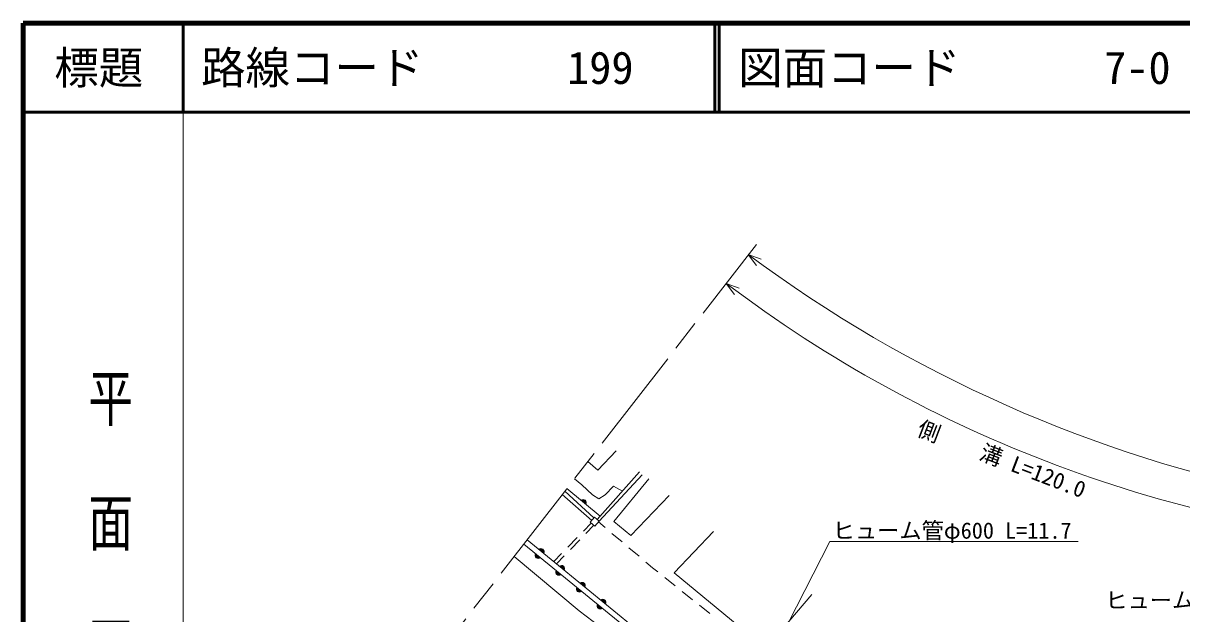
# Model space of a CAD drawing. Units: millimetres, scale not verified. Extents: x 40000 to 680000, y 20000 to 380000.
# Drawn here: x 40000 to 170261, y 313625 to 380000 of the extents above; entities that cross this region are included whole.
import ezdxf
from ezdxf.enums import TextEntityAlignment as Align

# ---------------------------------------------------------------- set-up
doc = ezdxf.new("R2010")
doc.units = ezdxf.units.MM
doc.header["$LTSCALE"] = 1000
doc.linetypes.add('CHAIN', pattern=[18.5, 12, -1.5, 3.5, -1.5])
for name, color, linetype, lineweight in [('M-BGD', 7, 'Continuous', 13), ('M-BMK', 2, 'CHAIN', 13), ('M-STR-HTXT', 7, 'Continuous', 13), ('M-TTL', 2, 'Continuous', 140), ('M-TTL-BAND', 7, 'Continuous', 13), ('M-TTL-LINE', 7, 'Continuous', 50)]:
    doc.layers.add(name, color=color, linetype=linetype, lineweight=lineweight)
doc.layers.add('M-TTL-TXT', color=7, linetype='Continuous')
doc.styles.add('@ＭＳ ゴシック', font='')
doc.styles.add('ＭＳ ゴシック', font='')
doc.styles.get('@ＭＳ ゴシック').set_extended_font_data('@MS Gothic')
doc.styles.get('ＭＳ ゴシック').set_extended_font_data('MS Gothic')

msp = doc.modelspace()

# ---------------------------------------------------------------- linework, layer by layer
at = {"layer": 'M-BGD'}
for p, q in [((104530, 324225), (109293, 329579)), ((102791, 328105), (101968, 328780)), ((109598, 329247), (104749, 324040)), ((100600, 327019), (103915, 324108)), ((100889, 327392), (104159, 324397)), ((104866, 324602), (101131, 327702)), ((104021, 326979), (102791, 328105)), ((104714, 326529), (104021, 326979)), ((105441, 326996), (104714, 326529)), ((106359, 327966), (105441, 326996)), ((107375, 327423), (106359, 327966)), ((102982, 322903), (103868, 323810)), ((104143, 323578), (103267, 322668)), ((104669, 323945), (105422, 323310)), ((101233, 321117), (102282, 322189)), ((102573, 321947), (101532, 320867)), ((106186, 322665), (107333, 321698)), ((108097, 321053), (109244, 320086)), ((99647, 319496), (100534, 320402)), ((100839, 320147), (99962, 319237)), ((110008, 319441), (110761, 318806)), ((110761, 318806), (111350, 318335)), ((112131, 317711), (113302, 316774)), ((114083, 316149), (115254, 315212)), ((116035, 314588), (117207, 313651))]:
    msp.add_line(p, q, dxfattribs=at)
for points in [[(103500, 330752), (104590, 329756), (106668, 331927)], [(110335, 328798), (106419, 324000), (108305, 322422), (112627, 326940)], [(191022, 279765), (179314, 279132), (165998, 281855), (163160, 282401), (158258, 284098), (150442, 286829), (142993, 290081), (136811, 293235), (126446, 299446), (117246, 305577), (109103, 311745), (96658, 321945)], [(128677, 315781), (123487, 309739), (113183, 318222), (117611, 322887)], [(96274, 321451), (108745, 311293), (116865, 305037), (126110, 298800), (137969, 292052), (142628, 289381), (150206, 286131), (158077, 283550), (162767, 281998), (165815, 281375), (179455, 278629), (191057, 279320)], [(259592, 287858), (218801, 281886), (193282, 278151), (192434, 278151), (179310, 277342), (178175, 277602), (167471, 279489), (165609, 279836), (152957, 283629), (144011, 287457), (139136, 289535), (130128, 294669), (125374, 297458), (117312, 302948), (108799, 309183), (102520, 313946), (95189, 320054)]]:
    msp.add_lwpolyline(points, dxfattribs=at)
msp.add_lwpolyline([(104229, 324479), (104749, 324040), (104269, 323471), (103749, 323911)], close=True, dxfattribs=at)
for centre, radius, start, end in [((102964, 326111), 354, 329.10481, 131.50999), ((102964, 326111), 283, 331.32885, 129.28595), ((102964, 326111), 212, 335.07518, 125.53963), ((102964, 326111), 142, 342.78691, 117.8279), ((102964, 326111), 100, 353.10457, 107.51023), ((98206, 320607), 354, 329.46063, 131.8658), ((98206, 320607), 283, 331.68466, 129.64177), ((98206, 320607), 212, 335.43099, 125.89544), ((98206, 320607), 142, 343.14272, 118.18371), ((98206, 320607), 100, 353.46038, 107.86605), ((97892, 320203), 354, 149.63606, 312.04124), ((97892, 320203), 283, 151.8601, 309.8172), ((97892, 320203), 212, 155.60643, 306.07088), ((97892, 320203), 142, 163.31816, 298.35915), ((97892, 320203), 100, 173.63582, 288.04148), ((100218, 318309), 354, 149.63606, 312.04124), ((100218, 318309), 283, 151.8601, 309.8172), ((100218, 318309), 212, 155.60643, 306.07088), ((100218, 318309), 142, 163.31816, 298.35915), ((100218, 318309), 100, 173.63582, 288.04148), ((100526, 318705), 354, 329.46063, 131.8658), ((100526, 318705), 283, 331.68466, 129.64177), ((100526, 318705), 212, 335.43099, 125.89544), ((100526, 318705), 142, 343.14272, 118.18371), ((100526, 318705), 100, 353.46038, 107.86605), ((102544, 316414), 354, 149.63606, 312.04124), ((102544, 316414), 283, 151.8601, 309.8172), ((102846, 316803), 354, 329.46063, 131.8658), ((102846, 316803), 283, 331.68466, 129.64177), ((102846, 316803), 212, 335.43099, 125.89544), ((102846, 316803), 142, 343.14272, 118.18371), ((102846, 316803), 100, 353.46038, 107.86605), ((102544, 316414), 212, 155.60643, 306.07088), ((102544, 316414), 142, 163.31816, 298.35915), ((102544, 316414), 100, 173.63582, 288.04148), ((105167, 314902), 354, 329.46063, 131.8658), ((104870, 314519), 354, 149.63606, 312.04124), ((104870, 314519), 283, 151.8601, 309.8172), ((104870, 314519), 212, 155.60643, 306.07088), ((104870, 314519), 142, 163.31816, 298.35915), ((104870, 314519), 100, 173.63582, 288.04148), ((105167, 314902), 283, 331.68466, 129.64177), ((105167, 314902), 212, 335.43099, 125.89544), ((105167, 314902), 142, 343.14272, 118.18371), ((105167, 314902), 100, 353.46038, 107.86605)]:
    msp.add_arc(centre, radius, start, end, dxfattribs=at)
at = {"layer": 'M-BMK'}
msp.add_line((82398, 303588), (122441, 355136), dxfattribs=at)
at = {"layer": 'M-STR-HTXT'}
for p, q in [((121493, 354018), (122427, 352761)), ((121493, 354018), (122965, 353483)), ((119037, 350754), (119963, 349491)), ((119037, 350754), (120506, 350209))]:
    msp.add_line(p, q, dxfattribs=at)
msp.add_lwpolyline([(112870, 286862), (130688, 321735), (158625, 321735)], dxfattribs=at)
for centre, radius, start, end in [((212082, 475765), 151752, 233.34783, 283.93107), ((208086, 468632), 147732, 232.93141, 265.98156)]:
    msp.add_arc(centre, radius, start, end, dxfattribs=at)
at = {"layer": 'M-TTL'}
for p, q in [((40000, 380000), (40000, 20000)), ((680000, 380000), (40000, 380000))]:
    msp.add_line(p, q, dxfattribs=at)
at = {"layer": 'M-TTL-BAND'}
msp.add_line((58000, 370000), (58000, 20000), dxfattribs=at)
at = {"layer": 'M-TTL-LINE'}
for p, q in [((58000, 380000), (58000, 370000)), ((117750, 380000), (117750, 370000)), ((118250, 380000), (118250, 370000)), ((40000, 370000), (680000, 370000))]:
    msp.add_line(p, q, dxfattribs=at)

# ---------------------------------------------------------------- texts
at = {"layer": 'M-STR-HTXT', "style": 'ＭＳ ゴシック'}
msp.add_text('側\u3000\u3000溝 L=120.0', height=1833, rotation=339.107, dxfattribs=at).set_placement((150010, 331029), align=Align.MIDDLE_CENTER)
for s, p in [('ヒューム管φ600 L=11.7', (144438, 322985)), ('ヒューム管φ600 L=11.1', (175089, 315151))]:
    msp.add_text(s, height=1833, dxfattribs=at).set_placement(p, align=Align.MIDDLE_CENTER)
at = {"layer": 'M-TTL-BAND', "style": '@ＭＳ ゴシック', "width": 1.4}
msp.add_text('平  面  図', height=3666, rotation=270, dxfattribs=at).set_placement((49777, 306475), align=Align.MIDDLE_RIGHT)
at = {"layer": 'M-TTL-TXT', "style": 'ＭＳ ゴシック'}
msp.add_text('標題', height=3666, dxfattribs=at).set_placement((48500, 375000), align=Align.MIDDLE_CENTER)
for s, p in [('路線コード', (60000, 375000)), ('199', (101142, 375000)), ('図面コード', (120380, 375000)), ('7-0', (161521, 375000))]:
    msp.add_text(s, height=3666, dxfattribs=at).set_placement(p, align=Align.MIDDLE_LEFT)

doc.saveas('drawing.dxf')
